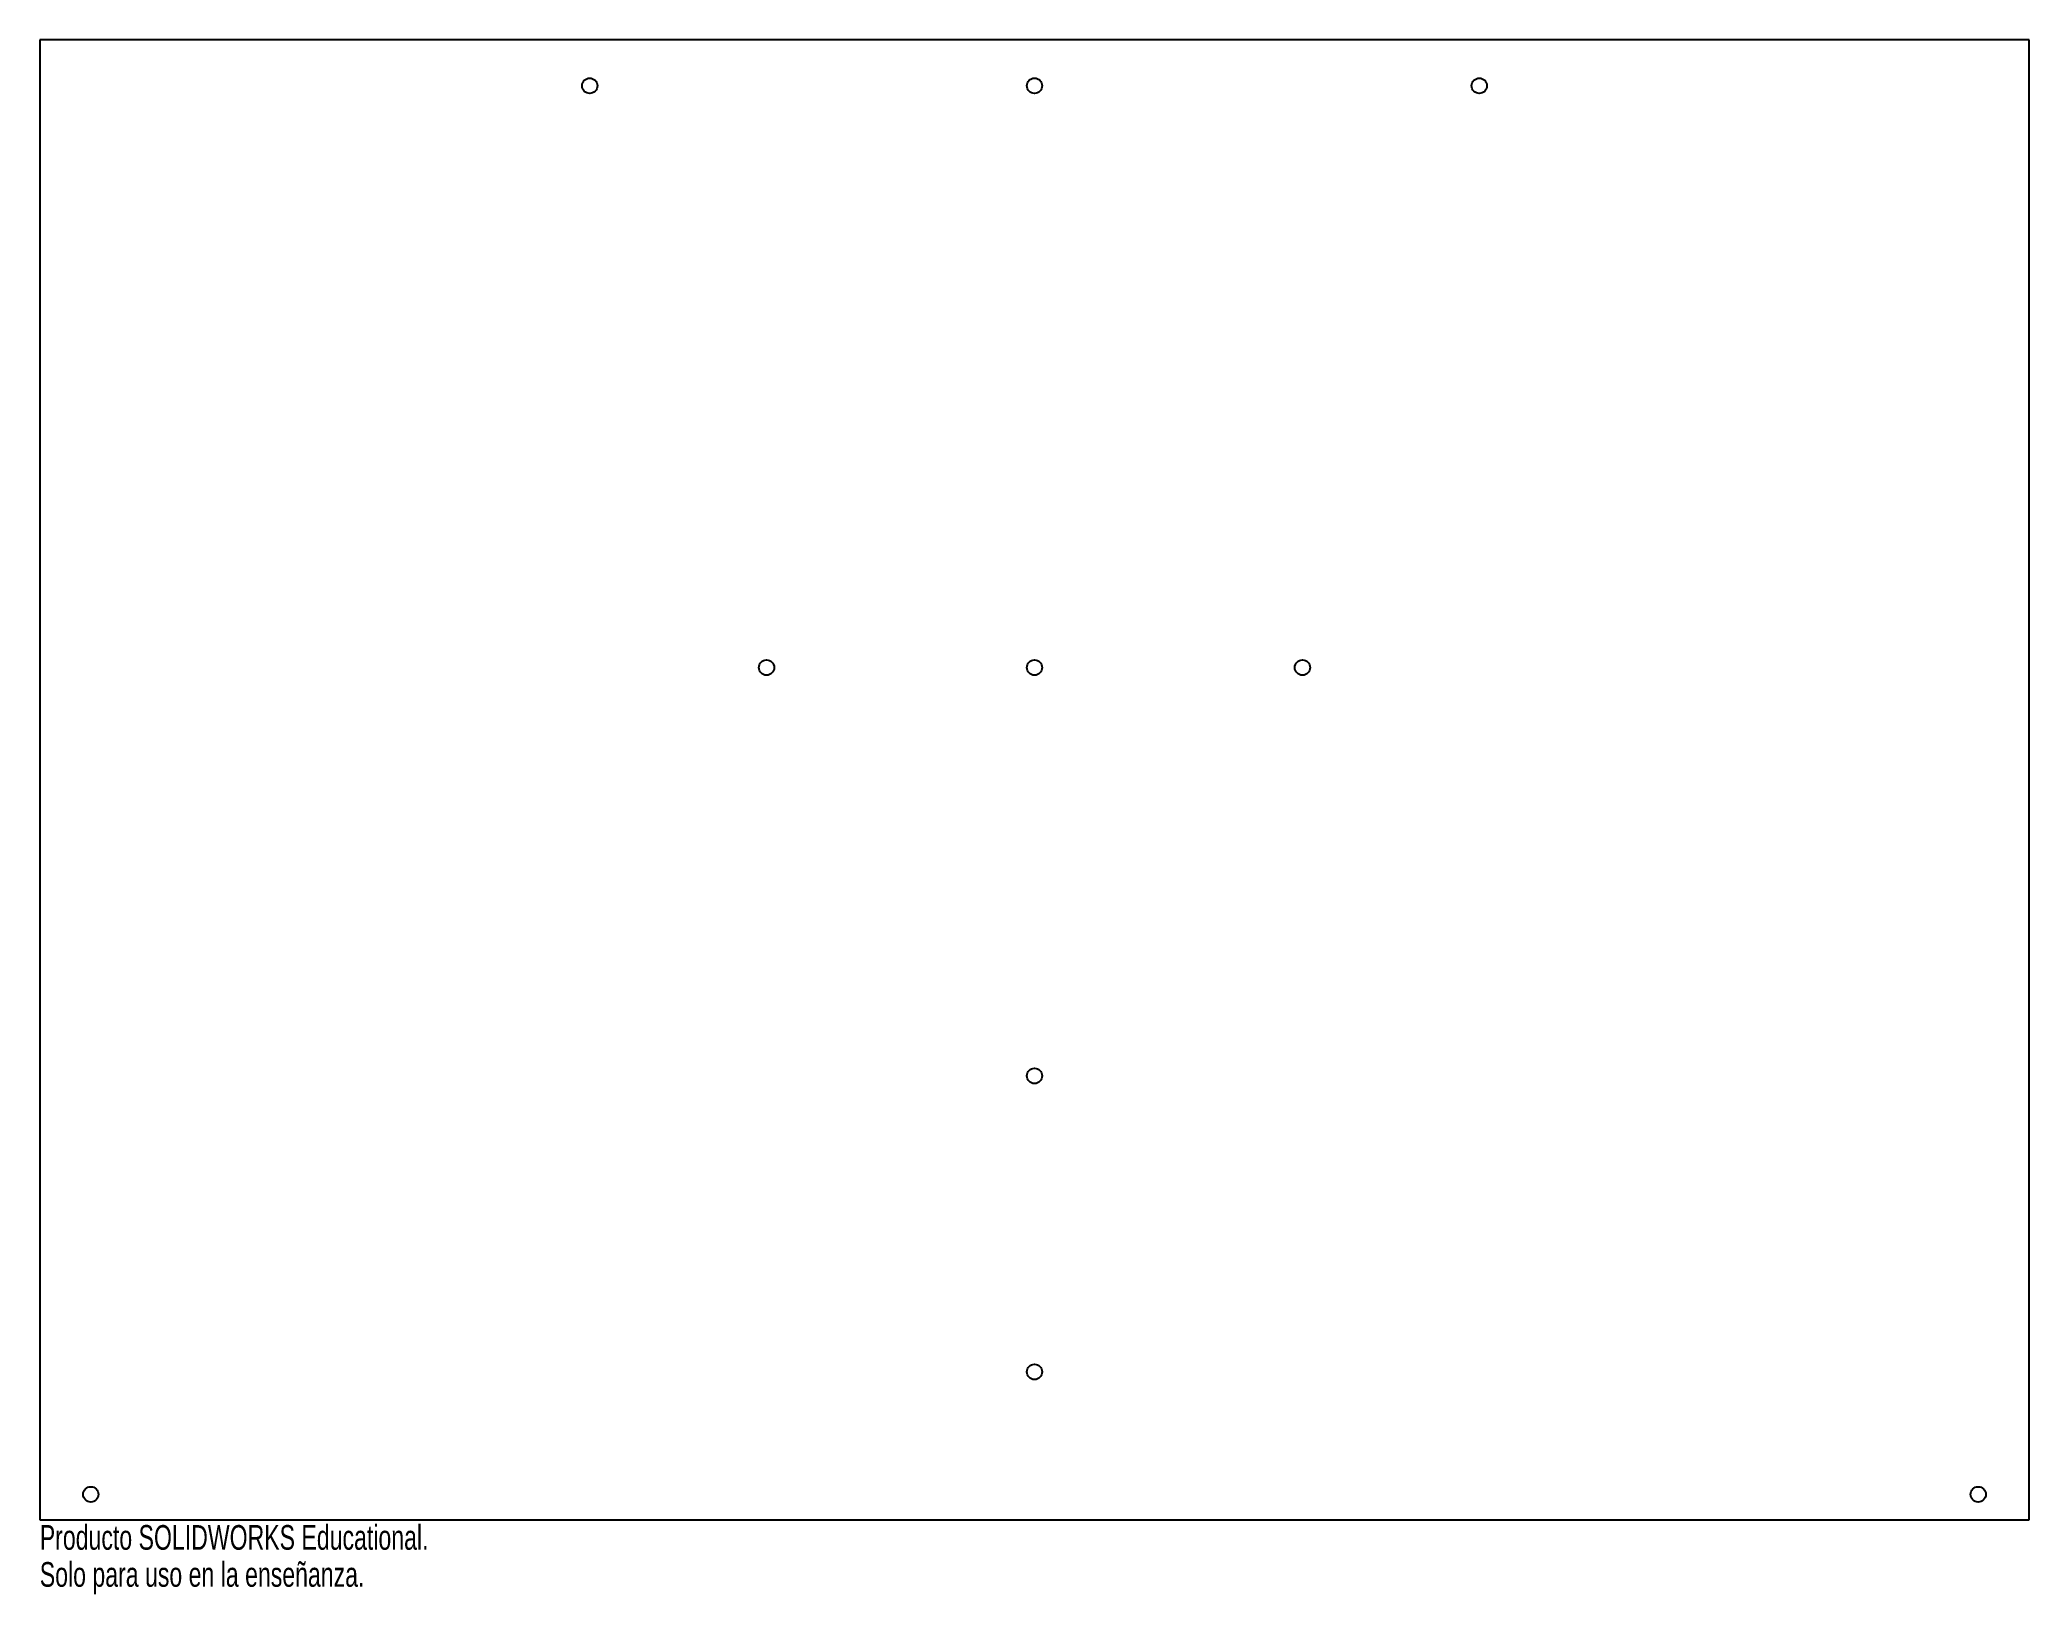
# Model space of a CAD drawing. Header units: millimetres. Extents: x -195 to 195, y -160 to 145.
import ezdxf

# ---------------------------------------------------------------- set-up
doc = ezdxf.new("R2010")
doc.units = ezdxf.units.MM
doc.styles.add('SLDTEXTSTYLE0', font='TXT', dxfattribs={"width": 0.7})

msp = doc.modelspace()

# ---------------------------------------------------------------- linework, layer by layer
at = {"color": 7, "linetype": 'Continuous', "lineweight": 25}
for p, q in [((195, 145), (-195, 145)), ((-195, 145), (-195, -145)), ((195, -145), (195, 145)), ((-195, -145), (195, -145))]:
    msp.add_line(p, q, dxfattribs=at)
for centre in [(-87.2, 136), (0, 136), (87.2, 136), (-52.53, 22), (0, 22), (52.53, 22), (0, -58), (0, -116), (-185, -140), (185, -140)]:
    msp.add_circle(centre, 1.5, dxfattribs=at)

# ---------------------------------------------------------------- texts
at = {"color": 7, "linetype": 'Continuous', "char_height": 4.8336, "attachment_point": 1, "style": 'SLDTEXTSTYLE0'}
for s, insert in [('Producto SOLIDWORKS Educational.', (-195, -146.02)), ('Solo para uso en la enseñanza.', (-195, -153.27))]:
    msp.add_mtext(s, dxfattribs=dict(at, insert=insert))

doc.saveas('drawing.dxf')
